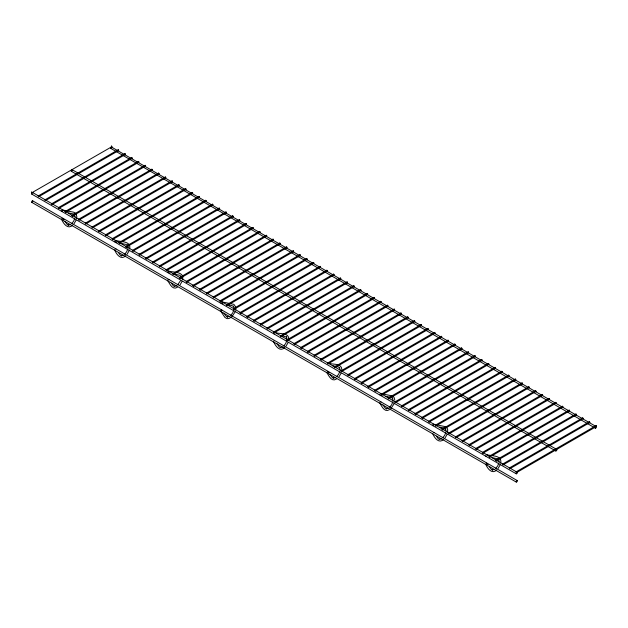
<?xml version="1.0" encoding="UTF-8"?>
<svg xmlns="http://www.w3.org/2000/svg" width="628" height="628" viewBox="0 0 628 628"><rect width="100%" height="100%" fill="white"/><g stroke="black" fill="none" stroke-linecap="round" stroke-linejoin="round"><path stroke-width="0.94" d="M61.819 210.419L62.093 211.589M432.833 424.622L433.116 425.792M76.616 218.356L76.804 216.605L76.067 213.858M129.619 248.955C131.629 240.909 120.552 241.851 115.803 240.571L114.822 241.019M182.622 279.562C184.632 271.508 173.556 272.458 168.806 271.17L167.825 271.618M235.626 310.161L235.814 308.411M447.638 432.559L447.638 429.277L446.798 427.605M500.642 463.166C502.643 455.112 491.567 456.061 486.826 454.774L486.276 454.758M72.149 170.722L72.338 170.102L71.702 169.733L71.254 171.24L555.851 451.014L556.746 450.504L556.746 449.467L72.149 169.693M74.858 218.073L73.664 221.142L71.608 223.709M127.861 248.672L126.668 251.742L124.611 254.309M233.867 309.879L232.674 312.948L230.609 315.507M286.87 340.478L285.677 343.547L283.613 346.106M339.866 371.077L338.68 374.147L336.616 376.714M392.869 401.677L391.684 404.746L389.619 407.313M445.872 432.284L444.687 435.345L442.622 437.912M498.875 462.883L497.69 465.945L495.625 468.512M61.819 218.67L61.615 219.258C63.287 223.615 68.036 229.989 72.73 225.091M220.828 310.475L220.624 311.056L224.973 317.47L227.03 318.647L228.89 318.537L231.74 316.897L235.076 312.006M273.824 341.075L273.627 341.663C275.3 346.02 280.041 352.394 284.743 347.496M38.222 195.96L38.669 196.729L118.645 150.555L118.645 150.045L118.197 149.786L38.222 195.96L38.669 196.729M44.957 199.845L45.397 200.615L125.372 154.441L125.372 153.931L124.925 153.672L44.957 199.845L45.397 200.615M51.684 203.731L52.132 204.5L132.108 158.327L132.108 157.816L131.66 157.557L51.684 203.731L52.132 204.5M58.412 207.617L58.859 208.386L138.835 162.212L138.835 161.702L138.388 161.443L58.412 207.617L58.859 208.386M65.147 211.503L65.595 212.272L145.563 166.098L145.563 165.588L145.123 165.329L65.147 211.503L65.595 212.272M71.875 215.388L72.322 216.158L152.298 169.984L152.298 169.474L151.85 169.215L71.875 215.388L72.322 216.158M78.602 219.274L79.05 220.043L159.025 173.87L159.025 173.359L158.578 173.1L78.602 219.274L79.05 220.043M118.197 149.786L118.645 150.555M85.337 223.16L85.785 223.929L165.761 177.755L165.761 177.245L165.313 176.986L85.337 223.16L85.785 223.929M124.925 153.672L125.372 154.441M92.065 227.046L92.512 227.815L172.488 181.641L172.488 181.131L172.041 180.872L92.065 227.046L92.512 227.815M131.66 157.557L132.108 158.327M98.8 230.931L99.24 231.701L179.216 185.527L179.216 185.017L178.776 184.758L98.8 230.931L99.24 231.701M138.388 161.443L138.835 162.212M105.528 234.817L105.975 235.586L185.951 189.413L185.951 188.902L185.503 188.643L105.528 234.817L105.975 235.586M145.123 165.329L145.563 166.098M112.255 238.703L112.702 239.472L192.678 193.298L192.678 192.788L192.231 192.529L112.255 238.703L112.702 239.472M151.85 169.215L152.298 169.984M118.99 242.589L119.438 243.358L199.414 197.184L199.414 196.674L198.966 196.415L118.99 242.589L119.438 243.358M158.578 173.1L159.025 173.87M125.718 246.474L126.165 247.244L206.141 201.07L206.141 200.56L205.694 200.301L125.718 246.474L126.165 247.244M165.313 176.986L165.761 177.755M132.453 250.36L132.893 251.129L212.868 204.956L212.868 204.445L212.421 204.186L132.453 250.36L132.893 251.129M172.041 180.872L172.488 181.641M139.181 254.246L139.628 255.015L219.604 208.841L219.604 208.331L219.156 208.072L139.181 254.246L139.628 255.015M178.776 184.758L179.216 185.527M145.908 258.132L146.355 258.901L226.331 212.727L226.331 212.217L225.884 211.958L145.908 258.132L146.355 258.901M185.503 188.643L185.951 189.413M152.643 262.017L153.091 262.787L233.059 216.613L233.059 216.103L232.619 215.844L152.643 262.017L153.091 262.787M192.231 192.529L192.678 193.298M159.371 265.903L159.818 266.672L239.794 220.499L239.794 219.988L239.346 219.729L159.371 265.903L159.818 266.672M198.966 196.415L199.414 197.184M166.098 269.789L166.546 270.558L246.521 224.384L246.521 223.874L246.074 223.615L166.098 269.789L166.546 270.558M205.694 200.301L206.141 201.07M172.833 273.675L173.281 274.444L253.257 228.27L253.257 227.76L252.809 227.501L172.833 273.675L173.281 274.444M212.421 204.186L212.868 204.956M179.561 277.56L180.008 278.33L259.984 232.156L259.984 231.646L259.537 231.387L179.561 277.56L180.008 278.33M219.156 208.072L219.604 208.841M186.296 281.446L186.736 282.215L266.712 236.042L266.712 235.531L266.272 235.272L186.296 281.446L186.736 282.215M225.884 211.958L226.331 212.727M193.024 285.332L193.471 286.101L273.447 239.927L273.447 239.417L272.999 239.158L193.024 285.332L193.471 286.101M232.619 215.844L233.059 216.613M199.751 289.218L200.199 289.987L280.174 243.813L280.174 243.303L279.727 243.044L199.751 289.218L200.199 289.987M239.346 219.729L239.794 220.499M206.486 293.103L206.934 293.873L286.91 247.699L286.91 247.189L286.462 246.93L206.486 293.103L206.934 293.873M246.074 223.615L246.521 224.384M213.214 296.989L213.661 297.758L293.637 251.585L293.637 251.074L293.19 250.815L213.214 296.989L213.661 297.758M252.809 227.501L253.257 228.27M219.949 300.875L220.389 301.644L300.365 255.47L300.365 254.96L299.917 254.701L219.949 300.875L220.389 301.644M259.537 231.387L259.984 232.156M226.677 304.761L227.124 305.53L307.1 259.356L307.1 258.846L306.652 258.587L226.677 304.761L227.124 305.53M266.272 235.272L266.712 236.042M233.404 308.646L233.851 309.416L313.827 263.242L313.827 262.732L313.38 262.473L233.404 308.646L233.851 309.416M272.999 239.158L273.447 239.927M240.139 312.532L240.587 313.301L320.555 267.128L320.555 266.617L320.115 266.358L240.139 312.532L240.587 313.301M279.727 243.044L280.174 243.813M246.867 316.418L247.314 317.187L327.29 271.013L327.29 270.503L326.843 270.244L246.867 316.418L247.314 317.187M286.462 246.93L286.91 247.699M253.594 320.304L254.042 321.073L334.018 274.899L334.018 274.389L333.57 274.13L253.594 320.304L254.042 321.073M293.19 250.815L293.637 251.585M260.33 324.189L260.777 324.959L340.753 278.785L340.753 278.275L340.305 278.016L260.33 324.189L260.777 324.959M299.917 254.701L300.365 255.47M267.057 328.075L267.504 328.844L347.48 282.671L347.48 282.16L347.033 281.901L267.057 328.075L267.504 328.844M306.652 258.587L307.1 259.356M273.792 331.961L274.232 332.73L354.208 286.556L354.208 286.046L353.768 285.787L273.792 331.961L274.232 332.73M313.38 262.473L313.827 263.242M280.52 335.847L280.967 336.616L360.943 290.442L360.943 289.932L360.496 289.673L280.52 335.847L280.967 336.616M320.115 266.358L320.555 267.128M287.247 339.732L287.695 340.502L367.67 294.328L367.67 293.818L367.223 293.559L287.247 339.732L287.695 340.502M326.843 270.244L327.29 271.013M293.983 343.618L294.43 344.387L374.406 298.214L374.406 297.703L373.958 297.444L293.983 343.618L294.43 344.387M333.57 274.13L334.018 274.899M300.71 347.504L301.157 348.273L381.133 302.107L381.133 301.589L380.686 301.33L300.71 347.504L301.157 348.273M340.305 278.016L340.753 278.785M307.445 351.39L307.885 352.159L387.861 305.993L387.861 305.475L387.413 305.216L307.445 351.39L307.885 352.159M347.033 281.901L347.48 282.671M314.173 355.275L314.62 356.045L394.596 309.879L394.596 309.361L394.149 309.102L314.173 355.275L314.62 356.045M353.768 285.787L354.208 286.556M320.9 359.161L321.348 359.93L401.323 313.764L401.323 313.246L400.876 312.987L320.9 359.161L321.348 359.93M360.496 289.673L360.943 290.442M327.635 363.047L328.083 363.816L408.051 317.65L408.051 317.132L407.611 316.873L327.635 363.047L328.083 363.816M367.223 293.559L367.67 294.328M334.363 366.933L334.81 367.702L414.786 321.536L414.786 321.018L414.339 320.759L334.363 366.933L334.81 367.702M373.958 297.444L374.406 298.214M341.09 370.818L341.538 371.588L421.514 325.422L421.514 324.904L421.066 324.645L341.09 370.818L341.538 371.588M380.686 301.33L381.133 302.107M347.826 374.704L348.273 375.481L428.249 329.308L428.249 328.789L427.801 328.53L347.826 374.704L348.273 375.481M387.413 305.216L387.861 305.993M354.553 378.59L355.001 379.367L434.976 333.193L434.976 332.675L434.529 332.416L354.553 378.59L355.001 379.367M394.149 309.102L394.596 309.879M361.288 382.476L361.728 383.253L441.704 337.079L441.704 336.561L441.264 336.302L361.288 382.476L361.728 383.253M400.876 312.987L401.323 313.764M368.016 386.361L368.463 387.138L448.439 340.965L448.439 340.447L447.992 340.188L368.016 386.361L368.463 387.138M407.611 316.873L408.051 317.65M374.743 390.247L375.191 391.024L455.167 344.851L455.167 344.332L454.719 344.073L374.743 390.247L375.191 391.024M414.339 320.759L414.786 321.536M381.479 394.133L381.926 394.91L461.902 348.736L461.902 348.218L461.454 347.959L381.479 394.133L381.926 394.91M421.066 324.645L421.514 325.422M388.206 398.019L388.654 398.796L468.629 352.622L468.629 352.104L468.182 351.845L388.206 398.019L388.654 398.796M427.801 328.53L428.249 329.308M394.941 401.904L395.381 402.681L475.357 356.508L475.357 355.99L474.909 355.731L394.941 401.904L395.381 402.681M434.529 332.416L434.976 333.193M401.669 405.79L402.116 406.567L482.092 360.394L482.092 359.875L481.645 359.616L401.669 405.79L402.116 406.567M441.264 336.302L441.704 337.079M408.396 409.676L408.844 410.453L488.82 364.279L488.82 363.761L488.372 363.502L408.396 409.676L408.844 410.453M447.992 340.188L448.439 340.965M415.132 413.562L415.579 414.339L495.547 368.165L495.547 367.647L495.107 367.388L415.132 413.562L415.579 414.339M454.719 344.073L455.167 344.851M421.859 417.447L422.306 418.224L502.282 372.051L502.282 371.533L501.835 371.274L421.859 417.447L422.306 418.224M461.454 347.959L461.902 348.736M428.586 421.333L429.034 422.11L509.01 375.937L509.01 375.418L508.562 375.159L428.586 421.333L429.034 422.11M468.182 351.845L468.629 352.622M435.322 425.219L435.769 425.996L515.745 379.822L515.745 379.304L515.298 379.045L435.322 425.219L435.769 425.996M474.909 355.731L475.357 356.508M442.049 429.105L442.497 429.882L522.472 383.708L522.472 383.19L522.025 382.931L442.049 429.105L442.497 429.882M481.645 359.616L482.092 360.394M448.785 432.99L449.224 433.767L529.2 387.594L529.2 387.076L528.76 386.817L448.785 432.99L449.224 433.767M488.372 363.502L488.82 364.279M455.512 436.876L455.959 437.653L535.935 391.48L535.935 390.961L535.488 390.702L455.512 436.876L455.959 437.653M495.107 367.388L495.547 368.165M462.239 440.762L462.687 441.539L542.663 395.365L542.663 394.847L542.215 394.588L462.239 440.762L462.687 441.539M501.835 371.274L502.282 372.051M468.975 444.648L469.422 445.425L549.398 399.251L549.398 398.733L548.951 398.474L468.975 444.648L469.422 445.425M508.562 375.159L509.01 375.937M475.702 448.533L476.15 449.31L556.125 403.137L556.125 402.619L555.678 402.36L475.702 448.533L476.15 449.31M515.298 379.045L515.745 379.822M482.437 452.419L482.877 453.196L562.853 407.023L562.853 406.504L562.405 406.245L482.437 452.419L482.877 453.196M522.025 382.931L522.472 383.708M489.165 456.305L489.612 457.082L569.588 410.908L569.588 410.39L569.141 410.131L489.165 456.305L489.612 457.082M528.76 386.817L529.2 387.594M495.892 460.191L496.34 460.968L576.316 414.794L576.316 414.276L575.868 414.017L495.892 460.191L496.34 460.968M535.488 390.702L535.935 391.48M502.628 464.076L503.075 464.853L583.043 418.68L583.043 418.162L582.603 417.903L502.628 464.076L503.075 464.853M542.215 394.588L542.663 395.365M509.355 467.962L509.803 468.739L589.778 422.565L589.778 422.047L589.331 421.788L509.355 467.962L509.803 468.739M548.951 398.474L549.398 399.251M516.083 471.848L516.53 472.625L596.506 426.451L596.506 425.933L596.058 425.674L516.083 471.848L516.53 472.625M555.678 402.36L556.125 403.137M562.405 406.245L562.853 407.023M569.141 410.131L569.588 410.908M575.868 414.017L576.316 414.794M582.603 417.903L583.043 418.68M589.331 421.788L589.778 422.565M596.058 425.674L596.506 426.451M76.067 220.208L74.057 223.694M129.07 250.808L127.06 254.293M180.401 280.826L177.614 284.908M182.073 281.407L180.063 284.892M288.079 342.605L286.07 346.091M341.083 373.213L339.073 376.698M394.086 403.812L390.749 408.695M447.089 434.411L445.071 437.897M500.092 465.01L498.075 468.496M111.69 147.894L110.795 148.412L111.242 146.905L595.438 426.153M125.733 255.69C121.031 260.589 116.29 254.222 114.618 249.858M443.745 439.294C439.05 444.2 434.309 437.826 432.629 433.461M496.748 469.893C492.054 474.799 487.312 468.425 485.632 464.061M167.825 279.876L169.003 279.562M31.714 192.82L31.494 192.074L31.714 192.82L111.917 146.669L111.47 145.9L111.69 146.646M70.415 224.573L68.114 225.193L68.656 225.209L67.015 224.251L65.006 221.307M123.418 255.172L121.118 255.792L121.659 255.808L120.019 254.858L118.511 252.644M176.421 285.779L174.121 286.392L174.662 286.407L173.022 285.457L171.515 283.244M177.316 287.334C172.417 290.403 169.717 283.628 167.621 280.457M229.424 316.379L227.124 316.991L227.666 317.007L226.025 316.057L224.015 313.113M282.427 346.978L280.127 347.59M335.43 377.577L333.13 378.197L333.672 378.213L332.031 377.255L330.022 374.312M336.318 379.131C331.427 382.201 328.727 375.434 326.623 372.263M388.434 408.176L386.134 408.797L386.667 408.812L385.035 407.855L383.025 404.911M389.321 409.731C384.43 412.8 381.73 406.033 379.626 402.862M441.429 438.776L439.137 439.396L439.671 439.412L438.038 438.462L436.531 436.248M494.432 469.383L492.14 469.995L492.674 470.011L491.041 469.061L489.526 466.847M71.254 171.24L71.702 171.193M516.349 471.809L32.609 192.521L31.714 193.039L31.714 194.068L516.31 473.842L517.205 473.331L517.205 472.295L516.31 472.813L516.31 473.842M31.714 194.068L32.161 194.021M32.609 200.779L31.714 201.29L31.714 202.326L516.31 482.1L517.205 481.59L517.205 480.553L32.609 200.779L32.789 201.188M31.714 202.326L32.161 202.279M595.391 428.186L596.286 427.668L596.286 426.64L595.391 427.158L595.391 428.186L110.795 148.412M556.746 449.467L555.851 449.986L555.851 451.014M517.205 480.553L516.31 481.072L516.31 482.1M62.251 209.948L73.759 212.217L75.784 213.402M221.26 301.754L233.891 304.36L235.626 306.872M433.273 424.159L445.896 426.765M62.392 218.301L64.001 219.831M115.395 248.9L115.999 248.963M221.401 310.106L222.006 310.161M327.4 371.305L329.017 372.836M380.403 401.904L381.015 401.967M433.406 432.504L434.019 432.566M486.41 463.111L488.019 464.642M68.468 212.892L73.978 214.117M116.918 242.557L114.751 241.694M120.56 243.303L126.016 244.425L127.688 245.367L127.398 244.912L128.018 247.212M169.921 273.164L167.755 272.293M173.564 273.902L179.985 275.323L180.864 276.532M222.924 303.764L220.758 302.892M227.469 304.69L232.022 305.624L233.687 306.574L233.404 306.111L234.024 308.411M274.813 332.377C279.013 334.386 288.723 332.071 288.817 339.01M282.294 335.666L286.69 337.173L286.407 336.718L287.02 339.01M327.816 362.976C332.016 364.986 341.718 362.67 341.82 369.609M332.565 365.708L338.029 366.823L339.693 367.773L339.41 367.317L340.023 369.617M380.819 393.575L391.77 395.821M381.926 395.562L379.767 394.698M385.568 396.307L391.032 397.43L392.696 398.372L392.414 397.916L393.026 400.217M439.482 427.095L444.035 428.029L445.699 428.979L445.417 428.516L446.029 430.816M492.485 457.694L498.004 458.927M280.669 347.614L279.028 346.656L277.019 343.712M392.893 396.166L394.086 397.461L394.824 400.209M485.774 455.897L486.111 456.391M273.761 333.499L274.106 333.986M74.685 214.768L74.394 214.313L75.015 216.613M111.69 146.866L111.878 147.274M32.609 192.521L32.789 192.929M498.875 460.136L499.032 461.415"/></g></svg>
